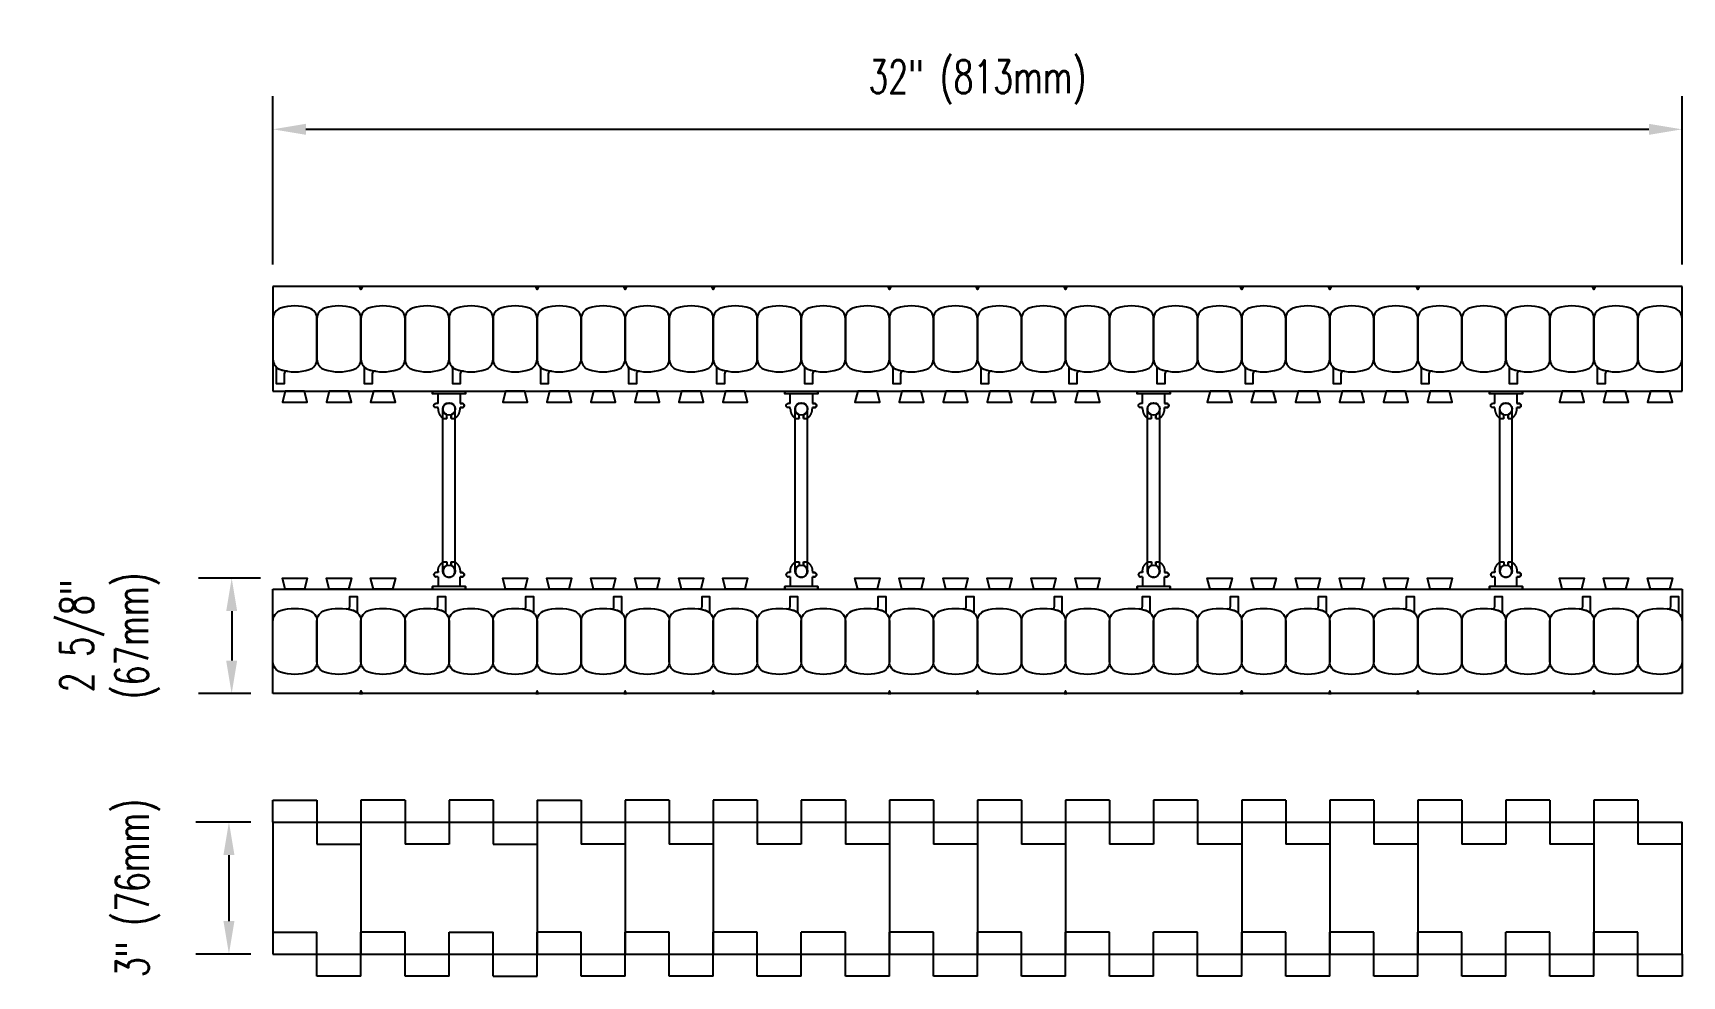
# Model space of a CAD drawing. Header units: inches. Extents: x 247.4 to 284.8, y 73.7 to 125.3.
# Drawn here: x 247.37 to 284.82, y 103.89 to 125.33 of the extents above; entities that cross this region are included whole.
import ezdxf

# ---------------------------------------------------------------- set-up
doc = ezdxf.new("R2010")
doc.units = ezdxf.units.IN
doc.header["$MEASUREMENT"] = 0
for name, color, linetype in [('line25', 2, 'Continuous'), ('LINE50', 5, 'Continuous'), ('LINE9', 9, 'Continuous'), ('TEXT', 4, 'Continuous')]:
    doc.layers.add(name, color=color, linetype=linetype)
doc.styles.add('DIM', font='romans.shx', dxfattribs={"width": 0.7})
doc.dimstyles.new('ext_8', dxfattribs={"dimscale": 8, "dimtxt": 0.09375, "dimasz": 0.09375, "dimexe": 0.09375, "dimexo": 0.0625, "dimgap": 0.0625, "dimtad": 1, "dimdec": 4, "dimzin": 3, "dimdsep": 46, "dimlunit": 4, "dimtxsty": 'DIM', "dimcen": 0.09, "dimdle": 0.09375, "dimclrt": 4, "dimadec": 0, "dimazin": 0, "dimtfac": 1, "dimtdec": 4, "dimtmove": 2, "dimatfit": 3, "dimfxl": 0, "dimfrac": 2, "dimtolj": 1, "dimtzin": 0, "dimarcsym": 0})

# ---------------------------------------------------------------- blocks, each defined once
blk = doc.blocks.new('*D15')
at = {"layer": 'Defpoints', "color": 0}
for p in [(252.818, 107.394), (251.82, 104.394), (252.818, 104.394)]:
    blk.add_point(p, dxfattribs=at)
at = {"layer": 'TEXT', "color": 0, "lineweight": -2}
for p, q in [((252.318, 107.394), (251.07, 107.394)), ((251.82, 106.644), (251.82, 105.144)), ((252.318, 104.394), (251.07, 104.394))]:
    blk.add_line(p, q, dxfattribs=at)
at = {"layer": 'TEXT', "color": 0}
for points in [[(251.695, 106.644), (251.945, 106.644), (251.82, 107.394)], [(251.695, 105.144), (251.945, 105.144), (251.82, 104.394)]]:
    blk.add_solid(points, dxfattribs=at)
at = {"layer": 'TEXT', "color": 4, "insert": (249.748, 105.894), "char_height": 0.75, "attachment_point": 5, "rotation": 90, "style": 'DIM'}
blk.add_mtext('\\A1;3" (76mm)', dxfattribs=at)
blk = doc.blocks.new('*D16')
at = {"layer": 'Defpoints', "color": 0}
for p in [(253.037, 112.937), (251.882, 110.312), (252.818, 110.312)]:
    blk.add_point(p, dxfattribs=at)
at = {"layer": 'TEXT', "color": 0, "lineweight": -2}
for p, q in [((252.537, 112.937), (251.132, 112.937)), ((251.882, 112.187), (251.882, 111.062)), ((252.318, 110.312), (251.132, 110.312))]:
    blk.add_line(p, q, dxfattribs=at)
at = {"layer": 'TEXT', "color": 0}
for points in [[(251.757, 112.187), (252.007, 112.187), (251.882, 112.937)], [(251.757, 111.062), (252.007, 111.062), (251.882, 110.312)]]:
    blk.add_solid(points, dxfattribs=at)
at = {"layer": 'TEXT', "color": 4, "insert": (249.114, 111.625), "char_height": 0.75, "attachment_point": 5, "rotation": 90, "style": 'DIM'}
blk.add_mtext('\\A1;2 5/8"\\P(67mm)', dxfattribs=at)
blk = doc.blocks.new('*D17')
at = {"layer": 'Defpoints', "color": 0}
for p in [(284.818, 123.137), (252.818, 119.562), (284.818, 119.562)]:
    blk.add_point(p, dxfattribs=at)
at = {"layer": 'TEXT', "color": 0, "lineweight": -2}
for p, q in [((252.818, 120.062), (252.818, 123.887)), ((284.818, 120.062), (284.818, 123.887)), ((253.568, 123.137), (284.068, 123.137))]:
    blk.add_line(p, q, dxfattribs=at)
at = {"layer": 'TEXT', "color": 0}
for points in [[(253.568, 123.262), (253.568, 123.012), (252.818, 123.137)], [(284.068, 123.262), (284.068, 123.012), (284.818, 123.137)]]:
    blk.add_solid(points, dxfattribs=at)
at = {"layer": 'TEXT', "color": 4, "insert": (268.818, 124.208), "char_height": 0.75, "attachment_point": 5, "style": 'DIM'}
blk.add_mtext('\\A1;32" (813mm)', dxfattribs=at)
blk = doc.blocks.new('Connector')
blk.add_point((0.271, 0))
at = {"layer": 'LINE9'}
for p, q in [((0, 0.375), (0, -0.375)), ((0.062, -0.375), (0.062, 0.375)), ((0.281, 0.25), (0.062, 0.25))]:
    blk.add_line(p, q, dxfattribs=at)
for points, weights in [([(0.007, 0.375), (0.004, 0.375), (0, 0.375)], [1, 0.972587069138, 0.950305488115]), ([(0.327, 0.343), (0.308, 0.343), (0.281, 0.317), (0.281, 0.297)], [1, 0.85355339, 0.85355339, 1]), ([(0.328, 0.343), (0.327, 0.343), (0.327, 0.343)], [1, 0.70710678, 1]), ([(0.375, 0.297), (0.375, 0.317), (0.348, 0.343), (0.329, 0.343)], [1, 0.85355339, 0.85355339, 1]), ([(0.406, 0.25), (0.546, 0.25), (0.619, 0.131)], [0.958404415409, 0.794674173519, 0.864651571113]), ([(0.619, 0.052), (0.612, 0.049), (0.604, 0.049)], [0.83615024178, 0.892081430621, 1]), ([(0.281, -0.297), (0.281, -0.317), (0.308, -0.343), (0.327, -0.343)], [1, 0.85355339, 0.85355339, 1]), ([(0.327, -0.343), (0.281, -0.343), (0.281, -0.297)], [1, 0.70710678, 1]), ([(0.329, -0.343), (0.348, -0.343), (0.375, -0.317), (0.375, -0.297)], [1, 0.85355339, 0.85355339, 1]), ([(0.375, -0.297), (0.375, -0.343), (0.329, -0.343)], [1, 0.70710678, 1]), ([(0.619, -0.131), (0.546, -0.25), (0.406, -0.25)], [0.864651574428, 0.794674169686, 0.958404415195]), ([(0.604, -0.049), (0.612, -0.049), (0.619, -0.052)], [1, 0.89208144177, 0.836150253337]), ([(0, -0.375), (0.004, -0.375), (0.007, -0.375)], [0.950305488115, 0.972587069138, 1])]:
    blk.add_rational_spline(points, weights, degree=2, dxfattribs=at)
for points, degree in [([(0, 0.375), (0.002, 0.375), (0.005, 0.375), (0.007, 0.375)], 3), ([(0.007, 0.375), (0.021, 0.375), (0.051, 0.375), (0.062, 0.375), (0.062, 0.375)], 3), ([(0.281, 0.25), (0.281, 0.297)], 1), ([(0.327, 0.343), (0.327, 0.343), (0.328, 0.343), (0.328, 0.343)], 3), ([(0.328, 0.343), (0.329, 0.343), (0.329, 0.343), (0.329, 0.343)], 3), ([(0.375, 0.25), (0.375, 0.297)], 1), ([(0.406, 0.25), (0.375, 0.25)], 1), ([(0.406, 0.25), (0.406, 0.25)], 1), ([(0.406, 0.25), (0.406, 0.25)], 1), ([(0.406, 0.25), (0.406, 0.25)], 1), ([(0.406, 0.25), (0.406, 0.25)], 1), ([(0.406, 0.25), (0.406, 0.25)], 1), ([(0.406, 0.25), (0.406, 0.25)], 1), ([(0.406, 0.25), (0.406, 0.25)], 1), ([(0.406, 0.25), (0.406, 0.25)], 1), ([(0.406, 0.25), (0.406, 0.25)], 1), ([(0.406, 0.25), (0.406, 0.25)], 1), ([(0.406, 0.25), (0.406, 0.25)], 1), ([(0.406, 0.25), (0.406, 0.25)], 1), ([(0.406, 0.25), (0.406, 0.25)], 1), ([(0.406, 0.25), (0.406, 0.25)], 1), ([(0.406, 0.25), (0.406, 0.25)], 1), ([(0.406, 0.25), (0.406, 0.25)], 1), ([(0.406, 0.25), (0.406, 0.25)], 1), ([(0.406, 0.25), (0.406, 0.25)], 1), ([(0.406, 0.25), (0.406, 0.25)], 1), ([(0.406, 0.25), (0.406, 0.25)], 1), ([(0.406, 0.25), (0.406, 0.25)], 1), ([(0.406, 0.25), (0.406, 0.25)], 1), ([(0.406, 0.25), (0.406, 0.25)], 1), ([(0.406, 0.25), (0.406, 0.25)], 1), ([(0.604, 0.049), (0.532, 0.049)], 1), ([(0.532, 0.049), (0.532, 0.049)], 1), ([(0.532, 0.049), (0.532, 0.049)], 1), ([(0.532, 0.049), (0.532, 0.049)], 1), ([(0.532, 0.049), (0.532, 0.049)], 1), ([(0.532, 0.049), (0.532, 0.049)], 1), ([(0.532, 0.049), (0.532, 0.049)], 1), ([(0.532, 0.049), (0.532, 0.049)], 1), ([(0.532, 0.049), (0.532, 0.049)], 1), ([(0.532, 0.049), (0.532, 0.049)], 1), ([(0.532, 0.049), (0.532, 0.049)], 1), ([(0.604, 0.049), (0.609, 0.049), (0.614, 0.05), (0.619, 0.052)], 3), ([(0.604, 0.049), (0.604, 0.049)], 1), ([(0.604, 0.049), (0.604, 0.049)], 1), ([(0.604, 0.049), (0.604, 0.049)], 1), ([(0.604, 0.049), (0.604, 0.049)], 1), ([(0.619, 0.131), (0.619, 0.052)], 1), ([(0.619, 0.131), (0.619, 0.131)], 1), ([(0.619, 0.131), (0.619, 0.131)], 1), ([(0.619, 0.131), (0.619, 0.131)], 1), ([(0.619, 0.131), (0.619, 0.131)], 1), ([(0.062, -0.25), (0.281, -0.25)], 1), ([(0.281, -0.297), (0.281, -0.25)], 1), ([(0.281, -0.25), (0.281, -0.297)], 1), ([(0.328, -0.343), (0.328, -0.343), (0.327, -0.343), (0.327, -0.343)], 3), ([(0.329, -0.343), (0.329, -0.343), (0.329, -0.343), (0.328, -0.343)], 3), ([(0.375, -0.25), (0.375, -0.297)], 1), ([(0.375, -0.297), (0.375, -0.25)], 1), ([(0.406, -0.25), (0.375, -0.25)], 1), ([(0.406, -0.25), (0.406, -0.25)], 1), ([(0.406, -0.25), (0.406, -0.25)], 1), ([(0.406, -0.25), (0.406, -0.25)], 1), ([(0.406, -0.25), (0.406, -0.25)], 1), ([(0.406, -0.25), (0.406, -0.25)], 1), ([(0.406, -0.25), (0.406, -0.25)], 1), ([(0.406, -0.25), (0.406, -0.25)], 1), ([(0.406, -0.25), (0.406, -0.25)], 1), ([(0.406, -0.25), (0.406, -0.25)], 1), ([(0.406, -0.25), (0.406, -0.25)], 1), ([(0.406, -0.25), (0.406, -0.25)], 1), ([(0.532, -0.049), (0.604, -0.049)], 1), ([(0.604, -0.049), (0.58, -0.049), (0.556, -0.049), (0.532, -0.049)], 3), ([(0.532, -0.049), (0.532, -0.049)], 1), ([(0.532, -0.049), (0.532, -0.049)], 1), ([(0.532, -0.049), (0.532, -0.049)], 1), ([(0.532, -0.049), (0.532, -0.049)], 1), ([(0.619, -0.052), (0.614, -0.05), (0.609, -0.049), (0.604, -0.049)], 3), ([(0.604, -0.049), (0.604, -0.049)], 1), ([(0.604, -0.049), (0.604, -0.049)], 1), ([(0.604, -0.049), (0.604, -0.049)], 1), ([(0.604, -0.049), (0.604, -0.049)], 1), ([(0.604, -0.049), (0.604, -0.049)], 1), ([(0.604, -0.049), (0.604, -0.049)], 1), ([(0.604, -0.049), (0.604, -0.049)], 1), ([(0.604, -0.049), (0.604, -0.049)], 1), ([(0.619, -0.052), (0.619, -0.131)], 1), ([(0.619, -0.131), (0.619, -0.131)], 1), ([(0.619, -0.131), (0.619, -0.131)], 1), ([(0.619, -0.131), (0.619, -0.131)], 1), ([(0.619, -0.131), (0.619, -0.131)], 1), ([(0.007, -0.375), (0.005, -0.375), (0.002, -0.375), (0, -0.375)], 3), ([(0.062, -0.375), (0.062, -0.375), (0.051, -0.375), (0.021, -0.375), (0.007, -0.375)], 3)]:
    blk.add_open_spline(points, degree=degree, dxfattribs=at)
for points, weights, knots in [([(0.062, 0.375), (0.062, 0.375), (0.046, 0.375), (0.03, 0.375), (0.007, 0.375)], [0.868718858569, 0.861102746415, 1, 0.861102734288, 0.868718859898], [0, 0, 0, 0.5, 0.5, 1, 1, 1]), ([(0.532, 0.049), (0.472, 0.203), (0.333, 0.113), (0.157, 0), (0.333, -0.113), (0.472, -0.203), (0.532, -0.049)], [0.899508922286, 0.599718215298, 1, 0.54226024, 1, 0.599718224335, 0.899508908749], [0, 0, 0, 0.318112, 0.318112, 0.681888, 0.681888, 1, 1, 1]), ([(0.007, -0.375), (0.03, -0.375), (0.046, -0.375), (0.062, -0.375), (0.062, -0.375)], [0.868718859319, 0.861102739573, 1, 0.861102742958, 0.868718858948], [0, 0, 0, 0.5, 0.5, 1, 1, 1])]:
    blk.add_rational_spline(points, weights, degree=2, knots=knots, dxfattribs=at)
blk = doc.blocks.new('WEB4_CENTRE_TOP')
for p, q in [((-0.141, 0), (-0.141, 3.688)), ((0.141, 0), (0.141, 3.688))]:
    blk.add_line(p, q)
for centre in [(0, 3.688), (0, 0)]:
    blk.add_circle(centre, 0.141)

msp = doc.modelspace()

# ---------------------------------------------------------------- linework, layer by layer
at = {"layer": 'line25'}
for p, q in [((252.81828, 117.18724), (284.81828, 117.18724)), ((252.81828, 112.68724), (284.81828, 112.68724)), ((254.81828, 107.39385), (254.81828, 104.39385)), ((258.81828, 107.39385), (258.81828, 104.39385)), ((260.81828, 107.39385), (260.81828, 104.39385)), ((262.81828, 107.39385), (262.81828, 104.39385)), ((266.81828, 107.39385), (266.81828, 104.39385)), ((268.81828, 107.39385), (268.81828, 104.39385)), ((270.81828, 107.39385), (270.81828, 104.39385)), ((274.81828, 107.39385), (274.81828, 104.39385)), ((276.81828, 107.39385), (276.81828, 104.39385)), ((278.81828, 107.39385), (278.81828, 104.39385)), ((282.81828, 107.39385), (282.81828, 104.39385))]:
    msp.add_line(p, q, dxfattribs=at)
for points in [[(253.09945, 117.18724), (253.03711, 116.93724), (253.59945, 116.93724), (253.53711, 117.18724)], [(254.09945, 117.18724), (254.03711, 116.93724), (254.59945, 116.93724), (254.53711, 117.18724)], [(255.09945, 117.18724), (255.03711, 116.93724), (255.59945, 116.93724), (255.53711, 117.18724)], [(258.09945, 117.18724), (258.03711, 116.93724), (258.59945, 116.93724), (258.53711, 117.18724)], [(259.09945, 117.18724), (259.03711, 116.93724), (259.59945, 116.93724), (259.53711, 117.18724)], [(260.09945, 117.18724), (260.03711, 116.93724), (260.59945, 116.93724), (260.53711, 117.18724)], [(261.09945, 117.18724), (261.03711, 116.93724), (261.59945, 116.93724), (261.53711, 117.18724)], [(262.09945, 117.18724), (262.03711, 116.93724), (262.59945, 116.93724), (262.53711, 117.18724)], [(263.09945, 117.18724), (263.03711, 116.93724), (263.59945, 116.93724), (263.53711, 117.18724)], [(266.09945, 117.18724), (266.03711, 116.93724), (266.59945, 116.93724), (266.53711, 117.18724)], [(267.09945, 117.18724), (267.03711, 116.93724), (267.59945, 116.93724), (267.53711, 117.18724)], [(268.09945, 117.18724), (268.03711, 116.93724), (268.59945, 116.93724), (268.53711, 117.18724)], [(269.09945, 117.18724), (269.03711, 116.93724), (269.59945, 116.93724), (269.53711, 117.18724)], [(270.09945, 117.18724), (270.03711, 116.93724), (270.59945, 116.93724), (270.53711, 117.18724)], [(271.09945, 117.18724), (271.03711, 116.93724), (271.59945, 116.93724), (271.53711, 117.18724)], [(274.09945, 117.18724), (274.03711, 116.93724), (274.59945, 116.93724), (274.53711, 117.18724)], [(275.09945, 117.18724), (275.03711, 116.93724), (275.59945, 116.93724), (275.53711, 117.18724)], [(276.09945, 117.18724), (276.03711, 116.93724), (276.59945, 116.93724), (276.53711, 117.18724)], [(277.09945, 117.18724), (277.03711, 116.93724), (277.59945, 116.93724), (277.53711, 117.18724)], [(278.09945, 117.18724), (278.03711, 116.93724), (278.59945, 116.93724), (278.53711, 117.18724)], [(279.09945, 117.18724), (279.03711, 116.93724), (279.59945, 116.93724), (279.53711, 117.18724)], [(282.09945, 117.18724), (282.03711, 116.93724), (282.59945, 116.93724), (282.53711, 117.18724)], [(283.09945, 117.18724), (283.03711, 116.93724), (283.59945, 116.93724), (283.53711, 117.18724)], [(284.09945, 117.18724), (284.03711, 116.93724), (284.59945, 116.93724), (284.53711, 117.18724)], [(253.09945, 112.68724), (253.03711, 112.93724), (253.59945, 112.93724), (253.53711, 112.68724)], [(254.09945, 112.68724), (254.03711, 112.93724), (254.59945, 112.93724), (254.53711, 112.68724)], [(255.09945, 112.68724), (255.03711, 112.93724), (255.59945, 112.93724), (255.53711, 112.68724)], [(258.09945, 112.68724), (258.03711, 112.93724), (258.59945, 112.93724), (258.53711, 112.68724)], [(259.09945, 112.68724), (259.03711, 112.93724), (259.59945, 112.93724), (259.53711, 112.68724)], [(260.09945, 112.68724), (260.03711, 112.93724), (260.59945, 112.93724), (260.53711, 112.68724)], [(261.09945, 112.68724), (261.03711, 112.93724), (261.59945, 112.93724), (261.53711, 112.68724)], [(262.09945, 112.68724), (262.03711, 112.93724), (262.59945, 112.93724), (262.53711, 112.68724)], [(263.09945, 112.68724), (263.03711, 112.93724), (263.59945, 112.93724), (263.53711, 112.68724)], [(266.09945, 112.68724), (266.03711, 112.93724), (266.59945, 112.93724), (266.53711, 112.68724)], [(267.09945, 112.68724), (267.03711, 112.93724), (267.59945, 112.93724), (267.53711, 112.68724)], [(268.09945, 112.68724), (268.03711, 112.93724), (268.59945, 112.93724), (268.53711, 112.68724)], [(269.09945, 112.68724), (269.03711, 112.93724), (269.59945, 112.93724), (269.53711, 112.68724)], [(270.09945, 112.68724), (270.03711, 112.93724), (270.59945, 112.93724), (270.53711, 112.68724)], [(271.09945, 112.68724), (271.03711, 112.93724), (271.59945, 112.93724), (271.53711, 112.68724)], [(274.09945, 112.68724), (274.03711, 112.93724), (274.59945, 112.93724), (274.53711, 112.68724)], [(275.09945, 112.68724), (275.03711, 112.93724), (275.59945, 112.93724), (275.53711, 112.68724)], [(276.09945, 112.68724), (276.03711, 112.93724), (276.59945, 112.93724), (276.53711, 112.68724)], [(277.09945, 112.68724), (277.03711, 112.93724), (277.59945, 112.93724), (277.53711, 112.68724)], [(278.09945, 112.68724), (278.03711, 112.93724), (278.59945, 112.93724), (278.53711, 112.68724)], [(279.09945, 112.68724), (279.03711, 112.93724), (279.59945, 112.93724), (279.53711, 112.68724)], [(282.09945, 112.68724), (282.03711, 112.93724), (282.59945, 112.93724), (282.53711, 112.68724)], [(283.09945, 112.68724), (283.03711, 112.93724), (283.59945, 112.93724), (283.53711, 112.68724)], [(284.09945, 112.68724), (284.03711, 112.93724), (284.59945, 112.93724), (284.53711, 112.68724)]]:
    msp.add_lwpolyline(points, close=True, dxfattribs=at)
at = {"layer": 'LINE50'}
for p, q in [((252.81828, 119.56224), (252.81828, 117.18724)), ((284.81828, 119.56224), (252.81828, 119.56224)), ((284.81828, 117.18724), (284.81828, 119.56224)), ((252.81828, 110.31224), (252.81828, 112.68724)), ((284.81828, 112.68724), (284.81828, 110.31224)), ((284.81828, 110.31224), (252.81828, 110.31224)), ((252.81828, 107.39385), (252.81828, 104.39385)), ((252.81828, 107.39385), (284.81828, 107.39385)), ((284.81828, 104.39385), (284.81828, 107.39385)), ((252.81828, 104.39385), (284.81828, 104.39385))]:
    msp.add_line(p, q, dxfattribs=at)
at = {"layer": 'LINE9'}
for p, q in [((252.81828, 107.39385), (252.81828, 107.89385)), ((252.81828, 107.89385), (253.81828, 107.89385)), ((253.81828, 107.89385), (253.81828, 106.89385)), ((255.81828, 107.89385), (254.81828, 107.89385)), ((254.81828, 107.89385), (254.81828, 106.89385)), ((255.81828, 107.89385), (255.81828, 106.89385)), ((257.81828, 107.89385), (256.81828, 107.89385)), ((256.81828, 107.89385), (256.81828, 106.89385)), ((257.81828, 107.89385), (257.81828, 106.89385)), ((258.81828, 107.89385), (259.81828, 107.89385)), ((258.81828, 107.89385), (258.81828, 106.89385)), ((259.81828, 107.89385), (259.81828, 106.89385)), ((261.81828, 107.89385), (260.81828, 107.89385)), ((260.81828, 107.89385), (260.81828, 106.89385)), ((261.81828, 107.89385), (261.81828, 106.89385)), ((262.81828, 107.89385), (262.81828, 106.89385)), ((263.81828, 107.89385), (262.81828, 107.89385)), ((263.81828, 107.89385), (263.81828, 106.89385)), ((265.81828, 107.89385), (264.81828, 107.89385)), ((264.81828, 107.89385), (264.81828, 106.89385)), ((265.81828, 107.89385), (265.81828, 106.89385)), ((266.81828, 107.89385), (266.81828, 106.89385)), ((267.81828, 107.89385), (266.81828, 107.89385)), ((267.81828, 107.89385), (267.81828, 106.89385)), ((269.81828, 107.89385), (268.81828, 107.89385)), ((268.81828, 107.89385), (268.81828, 106.89385)), ((269.81828, 107.89385), (269.81828, 106.89385)), ((270.81828, 107.89385), (270.81828, 106.89385)), ((271.81828, 107.89385), (270.81828, 107.89385)), ((271.81828, 107.89385), (271.81828, 106.89385)), ((273.81828, 107.89385), (272.81828, 107.89385)), ((272.81828, 107.89385), (272.81828, 106.89385)), ((273.81828, 107.89385), (273.81828, 106.89385)), ((275.81828, 107.89385), (274.81828, 107.89385)), ((274.81828, 107.89385), (274.81828, 106.89385)), ((275.81828, 107.89385), (275.81828, 106.89385)), ((277.81828, 107.89385), (276.81828, 107.89385)), ((276.81828, 107.89385), (276.81828, 106.89385)), ((277.81828, 107.89385), (277.81828, 106.89385)), ((279.81828, 107.89385), (278.81828, 107.89385)), ((278.81828, 107.89385), (278.81828, 106.89385)), ((279.81828, 107.89385), (279.81828, 106.89385)), ((280.81828, 107.89385), (280.81828, 106.89385)), ((281.81828, 107.89385), (280.81828, 107.89385)), ((281.81828, 107.89385), (281.81828, 106.89385)), ((283.81828, 107.89385), (282.81828, 107.89385)), ((282.81828, 107.89385), (282.81828, 106.89385)), ((283.81828, 107.89385), (283.81828, 106.89385)), ((253.81828, 106.89385), (254.81828, 106.89385)), ((256.81828, 106.89385), (255.81828, 106.89385)), ((257.81828, 106.89385), (258.81828, 106.89385)), ((260.81828, 106.89385), (259.81828, 106.89385)), ((262.81828, 106.89385), (261.81828, 106.89385)), ((264.81828, 106.89385), (263.81828, 106.89385)), ((266.81828, 106.89385), (265.81828, 106.89385)), ((268.81828, 106.89385), (267.81828, 106.89385)), ((270.81828, 106.89385), (269.81828, 106.89385)), ((272.81828, 106.89385), (271.81828, 106.89385)), ((274.81828, 106.89385), (273.81828, 106.89385)), ((276.81828, 106.89385), (275.81828, 106.89385)), ((278.81828, 106.89385), (277.81828, 106.89385)), ((280.81828, 106.89385), (279.81828, 106.89385)), ((282.81828, 106.89385), (281.81828, 106.89385)), ((284.81828, 106.89385), (283.81828, 106.89385)), ((252.81828, 104.89385), (253.81828, 104.89385)), ((253.81828, 103.89385), (253.81828, 104.89385)), ((254.81828, 103.89385), (254.81828, 104.89385)), ((255.81828, 104.89385), (254.81828, 104.89385)), ((255.81828, 103.89385), (255.81828, 104.89385)), ((256.81828, 104.89385), (257.81828, 104.89385)), ((256.81828, 103.89385), (256.81828, 104.89385)), ((257.81828, 103.89385), (257.81828, 104.89385)), ((259.81828, 104.89385), (258.81828, 104.89385)), ((258.81828, 103.89385), (258.81828, 104.89385)), ((259.81828, 103.89385), (259.81828, 104.89385)), ((261.81828, 104.89385), (260.81828, 104.89385)), ((260.81828, 103.89385), (260.81828, 104.89385)), ((261.81828, 103.89385), (261.81828, 104.89385)), ((262.81828, 103.89385), (262.81828, 104.89385)), ((263.81828, 104.89385), (262.81828, 104.89385)), ((263.81828, 103.89385), (263.81828, 104.89385)), ((264.81828, 103.89385), (264.81828, 104.89385)), ((265.81828, 104.89385), (264.81828, 104.89385)), ((265.81828, 103.89385), (265.81828, 104.89385)), ((266.81828, 103.89385), (266.81828, 104.89385)), ((267.81828, 104.89385), (266.81828, 104.89385)), ((267.81828, 103.89385), (267.81828, 104.89385)), ((268.81828, 103.89385), (268.81828, 104.89385)), ((269.81828, 104.89385), (268.81828, 104.89385)), ((269.81828, 103.89385), (269.81828, 104.89385)), ((270.81828, 103.89385), (270.81828, 104.89385)), ((271.81828, 104.89385), (270.81828, 104.89385)), ((271.81828, 103.89385), (271.81828, 104.89385)), ((273.81828, 104.89385), (272.81828, 104.89385)), ((272.81828, 103.89385), (272.81828, 104.89385)), ((273.81828, 103.89385), (273.81828, 104.89385)), ((275.81828, 104.89385), (274.81828, 104.89385)), ((274.81828, 103.89385), (274.81828, 104.89385)), ((275.81828, 103.89385), (275.81828, 104.89385)), ((277.81828, 104.89385), (276.81828, 104.89385)), ((276.81828, 103.89385), (276.81828, 104.89385)), ((277.81828, 103.89385), (277.81828, 104.89385)), ((278.81828, 103.89385), (278.81828, 104.89385)), ((279.81828, 104.89385), (278.81828, 104.89385)), ((279.81828, 103.89385), (279.81828, 104.89385)), ((280.81828, 103.89385), (280.81828, 104.89385)), ((281.81828, 104.89385), (280.81828, 104.89385)), ((281.81828, 103.89385), (281.81828, 104.89385)), ((282.81828, 103.89385), (282.81828, 104.89385)), ((283.81828, 104.89385), (282.81828, 104.89385)), ((283.81828, 103.89385), (283.81828, 104.89385)), ((284.81828, 104.39385), (284.81828, 103.89385)), ((254.81828, 103.89385), (253.81828, 103.89385)), ((256.81828, 103.89385), (255.81828, 103.89385)), ((257.81828, 103.89385), (258.81828, 103.89385)), ((260.81828, 103.89385), (259.81828, 103.89385)), ((262.81828, 103.89385), (261.81828, 103.89385)), ((264.81828, 103.89385), (263.81828, 103.89385)), ((266.81828, 103.89385), (265.81828, 103.89385)), ((268.81828, 103.89385), (267.81828, 103.89385)), ((270.81828, 103.89385), (269.81828, 103.89385)), ((272.81828, 103.89385), (271.81828, 103.89385)), ((274.81828, 103.89385), (273.81828, 103.89385)), ((276.81828, 103.89385), (275.81828, 103.89385)), ((278.81828, 103.89385), (277.81828, 103.89385)), ((280.81828, 103.89385), (279.81828, 103.89385)), ((282.81828, 103.89385), (281.81828, 103.89385)), ((284.81828, 103.89385), (283.81828, 103.89385))]:
    msp.add_line(p, q, dxfattribs=at)
for points in [[(254.84953, 119.56224), (254.81828, 119.49776), (254.78703, 119.56224)], [(258.84953, 119.56224), (258.81828, 119.49776), (258.78703, 119.56224)], [(260.84953, 119.56224), (260.81828, 119.49776), (260.78703, 119.56224)], [(262.84953, 119.56224), (262.81828, 119.49776), (262.78703, 119.56224)], [(266.84953, 119.56224), (266.81828, 119.49776), (266.78703, 119.56224)], [(268.84953, 119.56224), (268.81828, 119.49776), (268.78703, 119.56224)], [(270.84953, 119.56224), (270.81828, 119.49776), (270.78703, 119.56224)], [(274.84953, 119.56224), (274.81828, 119.49776), (274.78703, 119.56224)], [(276.84953, 119.56224), (276.81828, 119.49776), (276.78703, 119.56224)], [(278.84953, 119.56224), (278.81828, 119.49776), (278.78703, 119.56224)], [(282.84953, 119.56224), (282.81828, 119.49776), (282.78703, 119.56224)], [(254.84953, 110.31224), (254.81828, 110.37673), (254.78703, 110.31224)], [(258.84953, 110.31224), (258.81828, 110.37673), (258.78703, 110.31224)], [(260.84953, 110.31224), (260.81828, 110.37673), (260.78703, 110.31224)], [(262.84953, 110.31224), (262.81828, 110.37673), (262.78703, 110.31224)], [(266.84953, 110.31224), (266.81828, 110.37673), (266.78703, 110.31224)], [(268.84953, 110.31224), (268.81828, 110.37673), (268.78703, 110.31224)], [(270.84953, 110.31224), (270.81828, 110.37673), (270.78703, 110.31224)], [(274.84953, 110.31224), (274.81828, 110.37673), (274.78703, 110.31224)], [(276.84953, 110.31224), (276.81828, 110.37673), (276.78703, 110.31224)], [(278.84953, 110.31224), (278.81828, 110.37673), (278.78703, 110.31224)], [(282.84953, 110.31224), (282.81828, 110.37673), (282.78703, 110.31224)]]:
    msp.add_lwpolyline(points, close=True, dxfattribs=at)
for points in [[(252.99136, 117.67629, 0.15767078), (253.6452, 117.67629, 0.32530463), (253.81828, 117.91416), (253.81828, 118.83532, 0.32530463), (253.6452, 119.0732, 0.15767078), (252.99136, 119.0732, 0.32530463), (252.81828, 118.83532), (252.81828, 117.91416, 0.32530463)], [(253.99136, 117.67629, 0.15767078), (254.6452, 117.67629, 0.32530463), (254.81828, 117.91416), (254.81828, 118.83532, 0.32530463), (254.6452, 119.0732, 0.15767078), (253.99136, 119.0732, 0.32530463), (253.81828, 118.83532), (253.81828, 117.91416, 0.32530463)], [(254.99136, 117.67629, 0.15767078), (255.6452, 117.67629, 0.32530463), (255.81828, 117.91416), (255.81828, 118.83532, 0.32530463), (255.6452, 119.0732, 0.15767078), (254.99136, 119.0732, 0.32530463), (254.81828, 118.83532), (254.81828, 117.91416, 0.32530463)], [(255.99136, 117.67629, 0.15767078), (256.6452, 117.67629, 0.32530463), (256.81828, 117.91416), (256.81828, 118.83532, 0.32530463), (256.6452, 119.0732, 0.15767078), (255.99136, 119.0732, 0.32530463), (255.81828, 118.83532), (255.81828, 117.91416, 0.32530463)], [(256.99136, 117.67629, 0.15767078), (257.6452, 117.67629, 0.32530463), (257.81828, 117.91416), (257.81828, 118.83532, 0.32530463), (257.6452, 119.0732, 0.15767078), (256.99136, 119.0732, 0.32530463), (256.81828, 118.83532), (256.81828, 117.91416, 0.32530463)], [(257.99136, 117.67629, 0.15767078), (258.6452, 117.67629, 0.32530463), (258.81828, 117.91416), (258.81828, 118.83532, 0.32530463), (258.6452, 119.0732, 0.15767078), (257.99136, 119.0732, 0.32530463), (257.81828, 118.83532), (257.81828, 117.91416, 0.32530463)], [(258.99136, 117.67629, 0.15767078), (259.6452, 117.67629, 0.32530463), (259.81828, 117.91416), (259.81828, 118.83532, 0.32530463), (259.6452, 119.0732, 0.15767078), (258.99136, 119.0732, 0.32530463), (258.81828, 118.83532), (258.81828, 117.91416, 0.32530463)], [(259.99136, 117.67629, 0.15767078), (260.6452, 117.67629, 0.32530463), (260.81828, 117.91416), (260.81828, 118.83532, 0.32530463), (260.6452, 119.0732, 0.15767078), (259.99136, 119.0732, 0.32530463), (259.81828, 118.83532), (259.81828, 117.91416, 0.32530463)], [(260.99136, 117.67629, 0.15767078), (261.6452, 117.67629, 0.32530463), (261.81828, 117.91416), (261.81828, 118.83532, 0.32530463), (261.6452, 119.0732, 0.15767078), (260.99136, 119.0732, 0.32530463), (260.81828, 118.83532), (260.81828, 117.91416, 0.32530463)], [(261.99136, 117.67629, 0.15767078), (262.6452, 117.67629, 0.32530463), (262.81828, 117.91416), (262.81828, 118.83532, 0.32530463), (262.6452, 119.0732, 0.15767078), (261.99136, 119.0732, 0.32530463), (261.81828, 118.83532), (261.81828, 117.91416, 0.32530463)], [(262.99136, 117.67629, 0.15767078), (263.6452, 117.67629, 0.32530463), (263.81828, 117.91416), (263.81828, 118.83532, 0.32530463), (263.6452, 119.0732, 0.15767078), (262.99136, 119.0732, 0.32530463), (262.81828, 118.83532), (262.81828, 117.91416, 0.32530463)], [(263.99136, 117.67629, 0.15767078), (264.6452, 117.67629, 0.32530463), (264.81828, 117.91416), (264.81828, 118.83532, 0.32530463), (264.6452, 119.0732, 0.15767078), (263.99136, 119.0732, 0.32530463), (263.81828, 118.83532), (263.81828, 117.91416, 0.32530463)], [(264.99136, 117.67629, 0.15767078), (265.6452, 117.67629, 0.32530463), (265.81828, 117.91416), (265.81828, 118.83532, 0.32530463), (265.6452, 119.0732, 0.15767078), (264.99136, 119.0732, 0.32530463), (264.81828, 118.83532), (264.81828, 117.91416, 0.32530463)], [(265.99136, 117.67629, 0.15767078), (266.6452, 117.67629, 0.32530463), (266.81828, 117.91416), (266.81828, 118.83532, 0.32530463), (266.6452, 119.0732, 0.15767078), (265.99136, 119.0732, 0.32530463), (265.81828, 118.83532), (265.81828, 117.91416, 0.32530463)], [(266.99136, 117.67629, 0.15767078), (267.6452, 117.67629, 0.32530463), (267.81828, 117.91416), (267.81828, 118.83532, 0.32530463), (267.6452, 119.0732, 0.15767078), (266.99136, 119.0732, 0.32530463), (266.81828, 118.83532), (266.81828, 117.91416, 0.32530463)], [(267.99136, 117.67629, 0.15767078), (268.6452, 117.67629, 0.32530463), (268.81828, 117.91416), (268.81828, 118.83532, 0.32530463), (268.6452, 119.0732, 0.15767078), (267.99136, 119.0732, 0.32530463), (267.81828, 118.83532), (267.81828, 117.91416, 0.32530463)], [(268.99136, 117.67629, 0.15767078), (269.6452, 117.67629, 0.32530463), (269.81828, 117.91416), (269.81828, 118.83532, 0.32530463), (269.6452, 119.0732, 0.15767078), (268.99136, 119.0732, 0.32530463), (268.81828, 118.83532), (268.81828, 117.91416, 0.32530463)], [(269.99136, 117.67629, 0.15767078), (270.6452, 117.67629, 0.32530463), (270.81828, 117.91416), (270.81828, 118.83532, 0.32530463), (270.6452, 119.0732, 0.15767078), (269.99136, 119.0732, 0.32530463), (269.81828, 118.83532), (269.81828, 117.91416, 0.32530463)], [(270.99136, 117.67629, 0.15767078), (271.6452, 117.67629, 0.32530463), (271.81828, 117.91416), (271.81828, 118.83532, 0.32530463), (271.6452, 119.0732, 0.15767078), (270.99136, 119.0732, 0.32530463), (270.81828, 118.83532), (270.81828, 117.91416, 0.32530463)], [(271.99136, 117.67629, 0.15767078), (272.6452, 117.67629, 0.32530463), (272.81828, 117.91416), (272.81828, 118.83532, 0.32530463), (272.6452, 119.0732, 0.15767078), (271.99136, 119.0732, 0.32530463), (271.81828, 118.83532), (271.81828, 117.91416, 0.32530463)], [(272.99136, 117.67629, 0.15767078), (273.6452, 117.67629, 0.32530463), (273.81828, 117.91416), (273.81828, 118.83532, 0.32530463), (273.6452, 119.0732, 0.15767078), (272.99136, 119.0732, 0.32530463), (272.81828, 118.83532), (272.81828, 117.91416, 0.32530463)], [(273.99136, 117.67629, 0.15767078), (274.6452, 117.67629, 0.32530463), (274.81828, 117.91416), (274.81828, 118.83532, 0.32530463), (274.6452, 119.0732, 0.15767078), (273.99136, 119.0732, 0.32530463), (273.81828, 118.83532), (273.81828, 117.91416, 0.32530463)], [(274.99136, 117.67629, 0.15767078), (275.6452, 117.67629, 0.32530463), (275.81828, 117.91416), (275.81828, 118.83532, 0.32530463), (275.6452, 119.0732, 0.15767078), (274.99136, 119.0732, 0.32530463), (274.81828, 118.83532), (274.81828, 117.91416, 0.32530463)], [(275.99136, 117.67629, 0.15767078), (276.6452, 117.67629, 0.32530463), (276.81828, 117.91416), (276.81828, 118.83532, 0.32530463), (276.6452, 119.0732, 0.15767078), (275.99136, 119.0732, 0.32530463), (275.81828, 118.83532), (275.81828, 117.91416, 0.32530463)], [(276.99136, 117.67629, 0.15767078), (277.6452, 117.67629, 0.32530463), (277.81828, 117.91416), (277.81828, 118.83532, 0.32530463), (277.6452, 119.0732, 0.15767078), (276.99136, 119.0732, 0.32530463), (276.81828, 118.83532), (276.81828, 117.91416, 0.32530463)], [(277.99136, 117.67629, 0.15767078), (278.6452, 117.67629, 0.32530463), (278.81828, 117.91416), (278.81828, 118.83532, 0.32530463), (278.6452, 119.0732, 0.15767078), (277.99136, 119.0732, 0.32530463), (277.81828, 118.83532), (277.81828, 117.91416, 0.32530463)], [(278.99136, 117.67629, 0.15767078), (279.6452, 117.67629, 0.32530463), (279.81828, 117.91416), (279.81828, 118.83532, 0.32530463), (279.6452, 119.0732, 0.15767078), (278.99136, 119.0732, 0.32530463), (278.81828, 118.83532), (278.81828, 117.91416, 0.32530463)], [(279.99136, 117.67629, 0.15767078), (280.6452, 117.67629, 0.32530463), (280.81828, 117.91416), (280.81828, 118.83532, 0.32530463), (280.6452, 119.0732, 0.15767078), (279.99136, 119.0732, 0.32530463), (279.81828, 118.83532), (279.81828, 117.91416, 0.32530463)], [(280.99136, 117.67629, 0.15767078), (281.6452, 117.67629, 0.32530463), (281.81828, 117.91416), (281.81828, 118.83532, 0.32530463), (281.6452, 119.0732, 0.15767078), (280.99136, 119.0732, 0.32530463), (280.81828, 118.83532), (280.81828, 117.91416, 0.32530463)], [(281.99136, 117.67629, 0.15767078), (282.6452, 117.67629, 0.32530463), (282.81828, 117.91416), (282.81828, 118.83532, 0.32530463), (282.6452, 119.0732, 0.15767078), (281.99136, 119.0732, 0.32530463), (281.81828, 118.83532), (281.81828, 117.91416, 0.32530463)], [(282.99136, 117.67629, 0.15767078), (283.6452, 117.67629, 0.32530463), (283.81828, 117.91416), (283.81828, 118.83532, 0.32530463), (283.6452, 119.0732, 0.15767078), (282.99136, 119.0732, 0.32530463), (282.81828, 118.83532), (282.81828, 117.91416, 0.32530463)], [(283.99136, 117.67629, 0.15767078), (284.6452, 117.67629, 0.32530463), (284.81828, 117.91416), (284.81828, 118.83532, 0.32530463), (284.6452, 119.0732, 0.15767078), (283.99136, 119.0732, 0.32530463), (283.81828, 118.83532), (283.81828, 117.91416, 0.32530463)], [(252.99136, 117.67629, 0.0372667), (253.14505, 117.63896, 0.46303561), (253.07236, 117.57729), (253.07236, 117.3557), (252.90153, 117.3557), (252.90153, 117.70179, 0.18900236), (252.88488, 117.74426, 0.12840736)], [(254.99136, 117.67629, 0.0372667), (255.14505, 117.63896, 0.46303561), (255.07236, 117.57729), (255.07236, 117.3557), (254.90153, 117.3557), (254.90153, 117.70179, 0.18900236), (254.88488, 117.74426, 0.12840736)], [(256.99136, 117.67629, 0.0372667), (257.14505, 117.63896, 0.46303561), (257.07236, 117.57729), (257.07236, 117.3557), (256.90153, 117.3557), (256.90153, 117.70179, 0.18900236), (256.88488, 117.74426, 0.12840736)], [(258.99136, 117.67629, 0.0372667), (259.14505, 117.63896, 0.46303561), (259.07236, 117.57729), (259.07236, 117.3557), (258.90153, 117.3557), (258.90153, 117.70179, 0.18900236), (258.88488, 117.74426, 0.12840736)], [(260.99136, 117.67629, 0.0372667), (261.14505, 117.63896, 0.46303561), (261.07236, 117.57729), (261.07236, 117.3557), (260.90153, 117.3557), (260.90153, 117.70179, 0.18900236), (260.88488, 117.74426, 0.12840736)], [(262.99136, 117.67629, 0.0372667), (263.14505, 117.63896, 0.46303561), (263.07236, 117.57729), (263.07236, 117.3557), (262.90153, 117.3557), (262.90153, 117.70179, 0.18900236), (262.88488, 117.74426, 0.12840736)], [(264.99136, 117.67629, 0.0372667), (265.14505, 117.63896, 0.46303561), (265.07236, 117.57729), (265.07236, 117.3557), (264.90153, 117.3557), (264.90153, 117.70179, 0.18900236), (264.88488, 117.74426, 0.12840736)], [(266.99136, 117.67629, 0.0372667), (267.14505, 117.63896, 0.46303561), (267.07236, 117.57729), (267.07236, 117.3557), (266.90153, 117.3557), (266.90153, 117.70179, 0.18900236), (266.88488, 117.74426, 0.12840736)], [(268.99136, 117.67629, 0.0372667), (269.14505, 117.63896, 0.46303561), (269.07236, 117.57729), (269.07236, 117.3557), (268.90153, 117.3557), (268.90153, 117.70179, 0.18900236), (268.88488, 117.74426, 0.12840736)], [(270.99136, 117.67629, 0.0372667), (271.14505, 117.63896, 0.46303561), (271.07236, 117.57729), (271.07236, 117.3557), (270.90153, 117.3557), (270.90153, 117.70179, 0.18900236), (270.88488, 117.74426, 0.12840736)], [(272.99136, 117.67629, 0.0372667), (273.14505, 117.63896, 0.46303561), (273.07236, 117.57729), (273.07236, 117.3557), (272.90153, 117.3557), (272.90153, 117.70179, 0.18900236), (272.88488, 117.74426, 0.12840736)], [(274.99136, 117.67629, 0.0372667), (275.14505, 117.63896, 0.46303561), (275.07236, 117.57729), (275.07236, 117.3557), (274.90153, 117.3557), (274.90153, 117.70179, 0.18900236), (274.88488, 117.74426, 0.12840736)], [(276.99136, 117.67629, 0.0372667), (277.14505, 117.63896, 0.46303561), (277.07236, 117.57729), (277.07236, 117.3557), (276.90153, 117.3557), (276.90153, 117.70179, 0.18900236), (276.88488, 117.74426, 0.12840736)], [(278.99136, 117.67629, 0.0372667), (279.14505, 117.63896, 0.46303561), (279.07236, 117.57729), (279.07236, 117.3557), (278.90153, 117.3557), (278.90153, 117.70179, 0.18900236), (278.88488, 117.74426, 0.12840736)], [(280.99136, 117.67629, 0.0372667), (281.14505, 117.63896, 0.46303561), (281.07236, 117.57729), (281.07236, 117.3557), (280.90153, 117.3557), (280.90153, 117.70179, 0.18900236), (280.88488, 117.74426, 0.12840736)], [(282.99136, 117.67629, 0.0372667), (283.14505, 117.63896, 0.46303561), (283.07236, 117.57729), (283.07236, 117.3557), (282.90153, 117.3557), (282.90153, 117.70179, 0.18900236), (282.88488, 117.74426, 0.12840736)], [(254.6452, 112.1982, 0.0372667), (254.49151, 112.23552, 0.46303561), (254.5642, 112.29719), (254.5642, 112.51879), (254.73503, 112.51879), (254.73503, 112.17269, 0.18900236), (254.75168, 112.13022, 0.12840736)], [(256.6452, 112.1982, 0.0372667), (256.49151, 112.23552, 0.46303561), (256.5642, 112.29719), (256.5642, 112.51879), (256.73503, 112.51879), (256.73503, 112.17269, 0.18900236), (256.75168, 112.13022, 0.12840736)], [(258.6452, 112.1982, 0.0372667), (258.49151, 112.23552, 0.46303561), (258.5642, 112.29719), (258.5642, 112.51879), (258.73503, 112.51879), (258.73503, 112.17269, 0.18900236), (258.75168, 112.13022, 0.12840736)], [(260.6452, 112.1982, 0.0372667), (260.49151, 112.23552, 0.46303561), (260.5642, 112.29719), (260.5642, 112.51879), (260.73503, 112.51879), (260.73503, 112.17269, 0.18900236), (260.75168, 112.13022, 0.12840736)], [(262.6452, 112.1982, 0.0372667), (262.49151, 112.23552, 0.46303561), (262.5642, 112.29719), (262.5642, 112.51879), (262.73503, 112.51879), (262.73503, 112.17269, 0.18900236), (262.75168, 112.13022, 0.12840736)], [(264.6452, 112.1982, 0.0372667), (264.49151, 112.23552, 0.46303561), (264.5642, 112.29719), (264.5642, 112.51879), (264.73503, 112.51879), (264.73503, 112.17269, 0.18900236), (264.75168, 112.13022, 0.12840736)], [(266.6452, 112.1982, 0.0372667), (266.49151, 112.23552, 0.46303561), (266.5642, 112.29719), (266.5642, 112.51879), (266.73503, 112.51879), (266.73503, 112.17269, 0.18900236), (266.75168, 112.13022, 0.12840736)], [(268.6452, 112.1982, 0.0372667), (268.49151, 112.23552, 0.46303561), (268.5642, 112.29719), (268.5642, 112.51879), (268.73503, 112.51879), (268.73503, 112.17269, 0.18900236), (268.75168, 112.13022, 0.12840736)], [(270.6452, 112.1982, 0.0372667), (270.49151, 112.23552, 0.46303561), (270.5642, 112.29719), (270.5642, 112.51879), (270.73503, 112.51879), (270.73503, 112.17269, 0.18900236), (270.75168, 112.13022, 0.12840736)], [(272.6452, 112.1982, 0.0372667), (272.49151, 112.23552, 0.46303561), (272.5642, 112.29719), (272.5642, 112.51879), (272.73503, 112.51879), (272.73503, 112.17269, 0.18900236), (272.75168, 112.13022, 0.12840736)], [(274.6452, 112.1982, 0.0372667), (274.49151, 112.23552, 0.46303561), (274.5642, 112.29719), (274.5642, 112.51879), (274.73503, 112.51879), (274.73503, 112.17269, 0.18900236), (274.75168, 112.13022, 0.12840736)], [(276.6452, 112.1982, 0.0372667), (276.49151, 112.23552, 0.46303561), (276.5642, 112.29719), (276.5642, 112.51879), (276.73503, 112.51879), (276.73503, 112.17269, 0.18900236), (276.75168, 112.13022, 0.12840736)], [(278.6452, 112.1982, 0.0372667), (278.49151, 112.23552, 0.46303561), (278.5642, 112.29719), (278.5642, 112.51879), (278.73503, 112.51879), (278.73503, 112.17269, 0.18900236), (278.75168, 112.13022, 0.12840736)], [(280.6452, 112.1982, 0.0372667), (280.49151, 112.23552, 0.46303561), (280.5642, 112.29719), (280.5642, 112.51879), (280.73503, 112.51879), (280.73503, 112.17269, 0.18900236), (280.75168, 112.13022, 0.12840736)], [(282.6452, 112.1982, 0.0372667), (282.49151, 112.23552, 0.46303561), (282.5642, 112.29719), (282.5642, 112.51879), (282.73503, 112.51879), (282.73503, 112.17269, 0.18900236), (282.75168, 112.13022, 0.12840736)], [(284.6452, 112.1982, 0.0372667), (284.49151, 112.23552, 0.46303561), (284.5642, 112.29719), (284.5642, 112.51879), (284.73503, 112.51879), (284.73503, 112.17269, 0.18900236), (284.75168, 112.13022, 0.12840736)], [(252.99136, 112.1982, -0.15767078), (253.6452, 112.1982, -0.32530463), (253.81828, 111.96032), (253.81828, 111.03916, -0.32530463), (253.6452, 110.80129, -0.15767078), (252.99136, 110.80129, -0.32530463), (252.81828, 111.03916), (252.81828, 111.96032, -0.32530463)], [(253.99136, 112.1982, -0.15767078), (254.6452, 112.1982, -0.32530463), (254.81828, 111.96032), (254.81828, 111.03916, -0.32530463), (254.6452, 110.80129, -0.15767078), (253.99136, 110.80129, -0.32530463), (253.81828, 111.03916), (253.81828, 111.96032, -0.32530463)], [(254.99136, 112.1982, -0.15767078), (255.6452, 112.1982, -0.32530463), (255.81828, 111.96032), (255.81828, 111.03916, -0.32530463), (255.6452, 110.80129, -0.15767078), (254.99136, 110.80129, -0.32530463), (254.81828, 111.03916), (254.81828, 111.96032, -0.32530463)], [(255.99136, 112.1982, -0.15767078), (256.6452, 112.1982, -0.32530463), (256.81828, 111.96032), (256.81828, 111.03916, -0.32530463), (256.6452, 110.80129, -0.15767078), (255.99136, 110.80129, -0.32530463), (255.81828, 111.03916), (255.81828, 111.96032, -0.32530463)], [(256.99136, 112.1982, -0.15767078), (257.6452, 112.1982, -0.32530463), (257.81828, 111.96032), (257.81828, 111.03916, -0.32530463), (257.6452, 110.80129, -0.15767078), (256.99136, 110.80129, -0.32530463), (256.81828, 111.03916), (256.81828, 111.96032, -0.32530463)], [(257.99136, 112.1982, -0.15767078), (258.6452, 112.1982, -0.32530463), (258.81828, 111.96032), (258.81828, 111.03916, -0.32530463), (258.6452, 110.80129, -0.15767078), (257.99136, 110.80129, -0.32530463), (257.81828, 111.03916), (257.81828, 111.96032, -0.32530463)], [(258.99136, 112.1982, -0.15767078), (259.6452, 112.1982, -0.32530463), (259.81828, 111.96032), (259.81828, 111.03916, -0.32530463), (259.6452, 110.80129, -0.15767078), (258.99136, 110.80129, -0.32530463), (258.81828, 111.03916), (258.81828, 111.96032, -0.32530463)], [(259.99136, 112.1982, -0.15767078), (260.6452, 112.1982, -0.32530463), (260.81828, 111.96032), (260.81828, 111.03916, -0.32530463), (260.6452, 110.80129, -0.15767078), (259.99136, 110.80129, -0.32530463), (259.81828, 111.03916), (259.81828, 111.96032, -0.32530463)], [(260.99136, 112.1982, -0.15767078), (261.6452, 112.1982, -0.32530463), (261.81828, 111.96032), (261.81828, 111.03916, -0.32530463), (261.6452, 110.80129, -0.15767078), (260.99136, 110.80129, -0.32530463), (260.81828, 111.03916), (260.81828, 111.96032, -0.32530463)], [(261.99136, 112.1982, -0.15767078), (262.6452, 112.1982, -0.32530463), (262.81828, 111.96032), (262.81828, 111.03916, -0.32530463), (262.6452, 110.80129, -0.15767078), (261.99136, 110.80129, -0.32530463), (261.81828, 111.03916), (261.81828, 111.96032, -0.32530463)], [(262.99136, 112.1982, -0.15767078), (263.6452, 112.1982, -0.32530463), (263.81828, 111.96032), (263.81828, 111.03916, -0.32530463), (263.6452, 110.80129, -0.15767078), (262.99136, 110.80129, -0.32530463), (262.81828, 111.03916), (262.81828, 111.96032, -0.32530463)], [(263.99136, 112.1982, -0.15767078), (264.6452, 112.1982, -0.32530463), (264.81828, 111.96032), (264.81828, 111.03916, -0.32530463), (264.6452, 110.80129, -0.15767078), (263.99136, 110.80129, -0.32530463), (263.81828, 111.03916), (263.81828, 111.96032, -0.32530463)], [(264.99136, 112.1982, -0.15767078), (265.6452, 112.1982, -0.32530463), (265.81828, 111.96032), (265.81828, 111.03916, -0.32530463), (265.6452, 110.80129, -0.15767078), (264.99136, 110.80129, -0.32530463), (264.81828, 111.03916), (264.81828, 111.96032, -0.32530463)], [(265.99136, 112.1982, -0.15767078), (266.6452, 112.1982, -0.32530463), (266.81828, 111.96032), (266.81828, 111.03916, -0.32530463), (266.6452, 110.80129, -0.15767078), (265.99136, 110.80129, -0.32530463), (265.81828, 111.03916), (265.81828, 111.96032, -0.32530463)], [(266.99136, 112.1982, -0.15767078), (267.6452, 112.1982, -0.32530463), (267.81828, 111.96032), (267.81828, 111.03916, -0.32530463), (267.6452, 110.80129, -0.15767078), (266.99136, 110.80129, -0.32530463), (266.81828, 111.03916), (266.81828, 111.96032, -0.32530463)], [(267.99136, 112.1982, -0.15767078), (268.6452, 112.1982, -0.32530463), (268.81828, 111.96032), (268.81828, 111.03916, -0.32530463), (268.6452, 110.80129, -0.15767078), (267.99136, 110.80129, -0.32530463), (267.81828, 111.03916), (267.81828, 111.96032, -0.32530463)], [(268.99136, 112.1982, -0.15767078), (269.6452, 112.1982, -0.32530463), (269.81828, 111.96032), (269.81828, 111.03916, -0.32530463), (269.6452, 110.80129, -0.15767078), (268.99136, 110.80129, -0.32530463), (268.81828, 111.03916), (268.81828, 111.96032, -0.32530463)], [(269.99136, 112.1982, -0.15767078), (270.6452, 112.1982, -0.32530463), (270.81828, 111.96032), (270.81828, 111.03916, -0.32530463), (270.6452, 110.80129, -0.15767078), (269.99136, 110.80129, -0.32530463), (269.81828, 111.03916), (269.81828, 111.96032, -0.32530463)], [(270.99136, 112.1982, -0.15767078), (271.6452, 112.1982, -0.32530463), (271.81828, 111.96032), (271.81828, 111.03916, -0.32530463), (271.6452, 110.80129, -0.15767078), (270.99136, 110.80129, -0.32530463), (270.81828, 111.03916), (270.81828, 111.96032, -0.32530463)], [(271.99136, 112.1982, -0.15767078), (272.6452, 112.1982, -0.32530463), (272.81828, 111.96032), (272.81828, 111.03916, -0.32530463), (272.6452, 110.80129, -0.15767078), (271.99136, 110.80129, -0.32530463), (271.81828, 111.03916), (271.81828, 111.96032, -0.32530463)], [(272.99136, 112.1982, -0.15767078), (273.6452, 112.1982, -0.32530463), (273.81828, 111.96032), (273.81828, 111.03916, -0.32530463), (273.6452, 110.80129, -0.15767078), (272.99136, 110.80129, -0.32530463), (272.81828, 111.03916), (272.81828, 111.96032, -0.32530463)], [(273.99136, 112.1982, -0.15767078), (274.6452, 112.1982, -0.32530463), (274.81828, 111.96032), (274.81828, 111.03916, -0.32530463), (274.6452, 110.80129, -0.15767078), (273.99136, 110.80129, -0.32530463), (273.81828, 111.03916), (273.81828, 111.96032, -0.32530463)], [(274.99136, 112.1982, -0.15767078), (275.6452, 112.1982, -0.32530463), (275.81828, 111.96032), (275.81828, 111.03916, -0.32530463), (275.6452, 110.80129, -0.15767078), (274.99136, 110.80129, -0.32530463), (274.81828, 111.03916), (274.81828, 111.96032, -0.32530463)], [(275.99136, 112.1982, -0.15767078), (276.6452, 112.1982, -0.32530463), (276.81828, 111.96032), (276.81828, 111.03916, -0.32530463), (276.6452, 110.80129, -0.15767078), (275.99136, 110.80129, -0.32530463), (275.81828, 111.03916), (275.81828, 111.96032, -0.32530463)], [(276.99136, 112.1982, -0.15767078), (277.6452, 112.1982, -0.32530463), (277.81828, 111.96032), (277.81828, 111.03916, -0.32530463), (277.6452, 110.80129, -0.15767078), (276.99136, 110.80129, -0.32530463), (276.81828, 111.03916), (276.81828, 111.96032, -0.32530463)], [(277.99136, 112.1982, -0.15767078), (278.6452, 112.1982, -0.32530463), (278.81828, 111.96032), (278.81828, 111.03916, -0.32530463), (278.6452, 110.80129, -0.15767078), (277.99136, 110.80129, -0.32530463), (277.81828, 111.03916), (277.81828, 111.96032, -0.32530463)], [(278.99136, 112.1982, -0.15767078), (279.6452, 112.1982, -0.32530463), (279.81828, 111.96032), (279.81828, 111.03916, -0.32530463), (279.6452, 110.80129, -0.15767078), (278.99136, 110.80129, -0.32530463), (278.81828, 111.03916), (278.81828, 111.96032, -0.32530463)], [(279.99136, 112.1982, -0.15767078), (280.6452, 112.1982, -0.32530463), (280.81828, 111.96032), (280.81828, 111.03916, -0.32530463), (280.6452, 110.80129, -0.15767078), (279.99136, 110.80129, -0.32530463), (279.81828, 111.03916), (279.81828, 111.96032, -0.32530463)], [(280.99136, 112.1982, -0.15767078), (281.6452, 112.1982, -0.32530463), (281.81828, 111.96032), (281.81828, 111.03916, -0.32530463), (281.6452, 110.80129, -0.15767078), (280.99136, 110.80129, -0.32530463), (280.81828, 111.03916), (280.81828, 111.96032, -0.32530463)], [(281.99136, 112.1982, -0.15767078), (282.6452, 112.1982, -0.32530463), (282.81828, 111.96032), (282.81828, 111.03916, -0.32530463), (282.6452, 110.80129, -0.15767078), (281.99136, 110.80129, -0.32530463), (281.81828, 111.03916), (281.81828, 111.96032, -0.32530463)], [(282.99136, 112.1982, -0.15767078), (283.6452, 112.1982, -0.32530463), (283.81828, 111.96032), (283.81828, 111.03916, -0.32530463), (283.6452, 110.80129, -0.15767078), (282.99136, 110.80129, -0.32530463), (282.81828, 111.03916), (282.81828, 111.96032, -0.32530463)], [(283.99136, 112.1982, -0.15767078), (284.6452, 112.1982, -0.32530463), (284.81828, 111.96032), (284.81828, 111.03916, -0.32530463), (284.6452, 110.80129, -0.15767078), (283.99136, 110.80129, -0.32530463), (283.81828, 111.03916), (283.81828, 111.96032, -0.32530463)]]:
    msp.add_lwpolyline(points, format="xyb", close=True, dxfattribs=at)

# ---------------------------------------------------------------- block references
for p in [(256.81828, 113.0937), (264.81828, 113.0937), (272.81828, 113.0937), (280.81828, 113.0937)]:
    msp.add_blockref('WEB4_CENTRE_TOP', p, dxfattribs=at)
at = {"layer": 'TEXT', "xscale": -1, "rotation": 90}
for p in [(256.81828, 117.18724), (264.81828, 117.18724), (272.81828, 117.18724), (280.81828, 117.18724)]:
    msp.add_blockref('Connector', p, dxfattribs=at)
at = {"layer": 'TEXT', "rotation": 90}
for p in [(256.81828, 112.68724), (264.81828, 112.68724), (272.81828, 112.68724), (280.81828, 112.68724)]:
    msp.add_blockref('Connector', p, dxfattribs=at)

# ---------------------------------------------------------------- dimensions: what is measured, and where the dimension line sits
at = {"layer": 'TEXT'}
dim = msp.add_linear_dim(base=(284.81828, 123.13706), p1=(252.81828, 119.56224), p2=(284.81828, 119.56224), text='32" (813mm)', dimstyle='ext_8', dxfattribs=at)
dim.commit()
dim.dimension.update_dxf_attribs({"geometry": '*D17', "text_midpoint": (268.81828, 124.20848)})
for base, p1, p2, text, picture, middle in [((251.88215, 110.31224), (253.03711, 112.93724), (252.81828, 110.31224), '2 5/8"\\P(67mm)', '*D16', (249.11429, 111.62474)), ((251.81988, 104.39385), (252.81828, 107.39385), (252.81828, 104.39385), '3" (76mm)', '*D15', (249.74845, 105.89385))]:
    dim = msp.add_linear_dim(base=base, p1=p1, p2=p2, angle=90, text=text, dimstyle='ext_8', dxfattribs=at)
    dim.commit()
    dim.dimension.update_dxf_attribs({"geometry": picture, "text_midpoint": middle})

doc.saveas('drawing.dxf')
